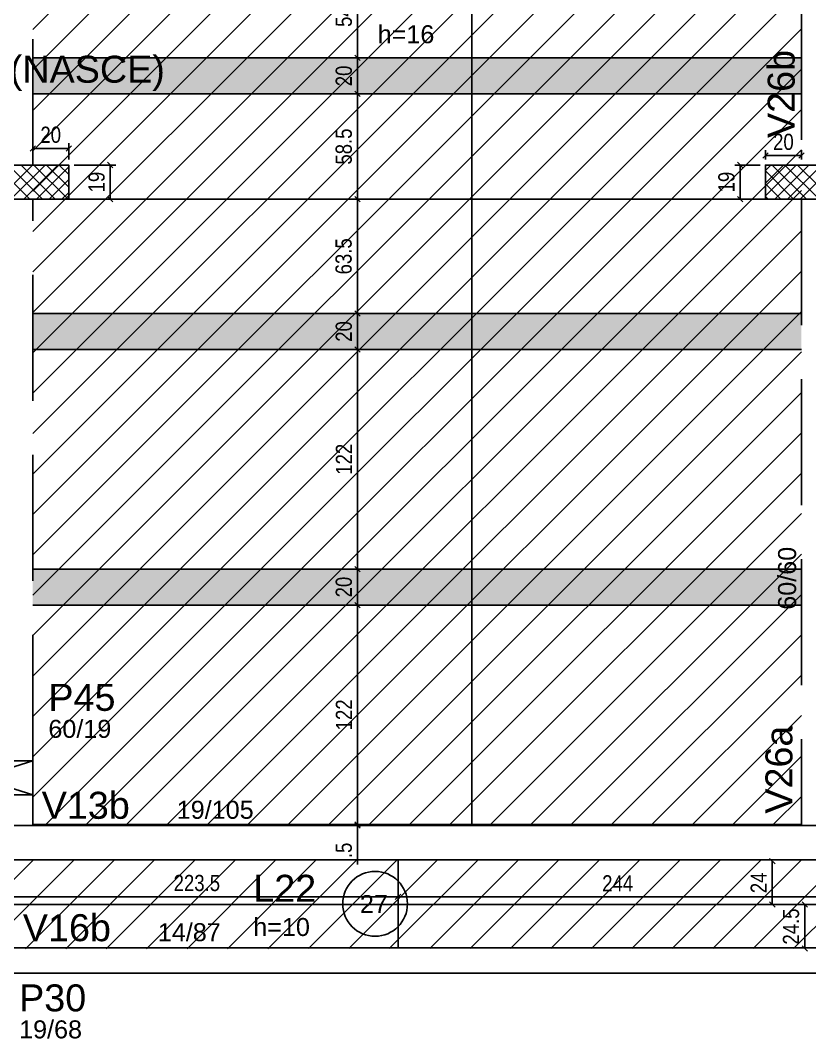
# Model space of a CAD drawing. Extents: x 2113 to 8441, y 350 to 3972.
# Drawn here: x 6062 to 6501, y 1976 to 2541 of the extents above; entities that cross this region are included whole.
import ezdxf

# ---------------------------------------------------------------- set-up
doc = ezdxf.new("R2010")
doc.units = 0
doc.linetypes.add('ESTILO_TQS_0001', pattern=[1, 0.7, -0.3])
for name, color, linetype in [('2', 2, 'Continuous'), ('3', 3, 'Continuous'), ('4', 4, 'Continuous'), ('8', 8, 'Continuous'), ('COTA', 241, 'Continuous'), ('ES-VIGA', 3, 'Continuous'), ('Painéis', 200, 'Continuous'), ('Pilares', 5, 'Continuous')]:
    doc.layers.add(name, color=color, linetype=linetype)
doc.layers.add('Hachura', color=251, linetype='Continuous', lineweight=9)
doc.layers.add('REAPROVEITAMENTO', color=251, linetype='Continuous', lineweight=9)
doc.styles.add('COTA TECNICA-50', font='techl___.ttf', dxfattribs={"height": 9})
doc.styles.get("Standard").update_dxf_attribs({"font": 'arial.ttf'})
doc.dimstyles.new('COTA PAINEL-50', dxfattribs={"dimtxt": 9, "dimasz": 3, "dimexe": 3, "dimexo": 3, "dimgap": 3, "dimtad": 1, "dimdec": 1, "dimzin": 12, "dimdsep": 46, "dimtxsty": 'COTA TECNICA-50', "dimblk1": 'OBLIQUE', "dimblk2": 'OBLIQUE', "dimsah": 1, "dimcen": 0.9, "dimclrd": 4, "dimclre": 4, "dimclrt": 240, "dimadec": 1, "dimazin": 3, "dimtfac": 1, "dimtdec": 1, "dimtmove": 0, "dimatfit": 3, "dimfxl": 1, "dimtolj": 1, "dimtzin": 12, "dimarcsym": 0})

# ---------------------------------------------------------------- blocks, each defined once
blk = doc.blocks.new('_Oblique')
at = {"color": 0, "linetype": 'ByBlock', "lineweight": -2}
blk.add_line((-0.5, -0.5), (0.5, 0.5), dxfattribs=at)
blk = doc.blocks.new('*D132')
at = {"layer": 'COTA', "color": 4, "lineweight": -2, "transparency": 16777216}
blk.add_line((6498.2, 2025.68), (6498.2, 2050.18), dxfattribs=at)
at = {"layer": 'Defpoints', "color": 0, "transparency": 16777216}
for p in [(6498.2, 2050.18), (6498.2, 2050.18), (6498.2, 2025.68)]:
    blk.add_point(p, dxfattribs=at)
at = {"layer": 'COTA', "color": 4, "lineweight": -2, "transparency": 16777216, "xscale": 3, "yscale": 3, "zscale": 3}
for p, rotation in [((6498.2, 2050.18), 90), ((6498.2, 2025.68), 270)]:
    blk.add_blockref('_Oblique', p, dxfattribs=dict(at, rotation=rotation))
at = {"layer": 'COTA', "color": 240, "transparency": 16777216, "insert": (6490.6, 2037.93), "char_height": 9, "attachment_point": 5, "rotation": 90, "style": 'COTA TECNICA-50'}
blk.add_mtext('\\A1;24.5', dxfattribs=at)
blk = doc.blocks.new('*D133')
at = {"layer": 'COTA', "color": 4, "lineweight": -2, "transparency": 16777216}
blk.add_line((6480.19, 2050.18), (6480.19, 2074.18), dxfattribs=at)
at = {"layer": 'Defpoints', "color": 0, "transparency": 16777216}
for p in [(6480.19, 2074.18), (6480.19, 2074.18), (6480.19, 2050.18)]:
    blk.add_point(p, dxfattribs=at)
at = {"layer": 'COTA', "color": 4, "lineweight": -2, "transparency": 16777216, "xscale": 3, "yscale": 3, "zscale": 3}
for p, rotation in [((6480.19, 2074.18), 90), ((6480.19, 2050.18), 270)]:
    blk.add_blockref('_Oblique', p, dxfattribs=dict(at, rotation=rotation))
at = {"layer": 'COTA', "color": 240, "transparency": 16777216, "insert": (6472.62, 2062.18), "char_height": 9, "attachment_point": 5, "rotation": 90, "style": 'COTA TECNICA-50'}
blk.add_mtext('\\A1;24', dxfattribs=at)
blk = doc.blocks.new('*D227')
at = {"layer": 'COTA', "color": 4, "lineweight": -2, "transparency": 16777216}
blk.add_line((6516.26, 2054.37), (6272.26, 2054.37), dxfattribs=at)
at = {"layer": 'Defpoints', "color": 0, "transparency": 16777216}
for p in [(6272.26, 2054.37), (6272.26, 2054.37), (6516.26, 2054.37)]:
    blk.add_point(p, dxfattribs=at)
at = {"layer": 'COTA', "color": 4, "lineweight": -2, "transparency": 16777216, "xscale": 3, "yscale": 3, "zscale": 3, "rotation": 180}
blk.add_blockref('_Oblique', (6272.26, 2054.37), dxfattribs=at)
at = {"layer": 'COTA', "color": 4, "lineweight": -2, "transparency": 16777216, "xscale": 3, "yscale": 3, "zscale": 3}
blk.add_blockref('_Oblique', (6516.26, 2054.37), dxfattribs=at)
at = {"layer": 'COTA', "color": 240, "transparency": 16777216, "insert": (6394.26, 2061.93), "char_height": 9, "attachment_point": 5, "style": 'COTA TECNICA-50'}
blk.add_mtext('\\A1;244', dxfattribs=at)
blk = doc.blocks.new('*D57')
at = {"layer": 'COTA', "color": 4, "lineweight": -2, "transparency": 16777216}
blk.add_line((6272.26, 2054.37), (6048.76, 2054.37), dxfattribs=at)
at = {"layer": 'Defpoints', "color": 0, "transparency": 16777216}
for p in [(6048.76, 2054.37), (6048.76, 2054.37), (6272.26, 2054.37)]:
    blk.add_point(p, dxfattribs=at)
at = {"layer": 'COTA', "color": 4, "lineweight": -2, "transparency": 16777216, "xscale": 3, "yscale": 3, "zscale": 3, "rotation": 180}
blk.add_blockref('_Oblique', (6048.76, 2054.37), dxfattribs=at)
at = {"layer": 'COTA', "color": 4, "lineweight": -2, "transparency": 16777216, "xscale": 3, "yscale": 3, "zscale": 3}
blk.add_blockref('_Oblique', (6272.26, 2054.37), dxfattribs=at)
at = {"layer": 'COTA', "color": 240, "transparency": 16777216, "insert": (6160.51, 2062.06), "char_height": 9, "attachment_point": 5, "style": 'COTA TECNICA-50'}
blk.add_mtext('\\A1;223.5', dxfattribs=at)
blk = doc.blocks.new('*D173')
at = {"layer": 'COTA', "color": 4, "lineweight": -2, "transparency": 16777216}
for p, q in [((6092.33, 2461.03), (6115.42, 2461.03)), ((6112.42, 2442.03), (6112.42, 2461.03)), ((6072.34, 2442.03), (6115.42, 2442.03))]:
    blk.add_line(p, q, dxfattribs=at)
at = {"layer": 'Defpoints', "color": 0, "transparency": 16777216}
for p in [(6089.33, 2461.03), (6112.42, 2461.03), (6069.34, 2442.03)]:
    blk.add_point(p, dxfattribs=at)
at = {"layer": 'COTA', "color": 4, "lineweight": -2, "transparency": 16777216, "xscale": 3, "yscale": 3, "zscale": 3}
for p, rotation in [((6112.42, 2461.03), 90), ((6112.42, 2442.03), 270)]:
    blk.add_blockref('_Oblique', p, dxfattribs=dict(at, rotation=rotation))
at = {"layer": 'COTA', "color": 240, "transparency": 16777216, "insert": (6104.84, 2451.53), "char_height": 9, "attachment_point": 5, "rotation": 90, "style": 'COTA TECNICA-50'}
blk.add_mtext('\\A1;19', dxfattribs=at)
blk = doc.blocks.new('*D24')
at = {"layer": 'COTA', "color": 4, "lineweight": -2, "transparency": 16777216}
for p, q in [((6069.33, 2464.03), (6069.33, 2473.18)), ((6089.33, 2464.03), (6089.33, 2473.18)), ((6069.33, 2470.18), (6089.33, 2470.18))]:
    blk.add_line(p, q, dxfattribs=at)
at = {"layer": 'Defpoints', "color": 0, "transparency": 16777216}
for p in [(6089.33, 2470.18), (6069.33, 2461.03), (6089.33, 2461.03)]:
    blk.add_point(p, dxfattribs=at)
at = {"layer": 'COTA', "color": 4, "lineweight": -2, "transparency": 16777216, "xscale": 3, "yscale": 3, "zscale": 3, "rotation": 180}
blk.add_blockref('_Oblique', (6069.33, 2470.18), dxfattribs=at)
at = {"layer": 'COTA', "color": 4, "lineweight": -2, "transparency": 16777216, "xscale": 3, "yscale": 3, "zscale": 3}
blk.add_blockref('_Oblique', (6089.33, 2470.18), dxfattribs=at)
at = {"layer": 'COTA', "color": 240, "transparency": 16777216, "insert": (6079.33, 2477.77), "char_height": 9, "attachment_point": 5, "style": 'COTA TECNICA-50'}
blk.add_mtext('\\A1;20', dxfattribs=at)
blk = doc.blocks.new('*D174')
at = {"layer": 'COTA', "color": 4, "lineweight": -2, "transparency": 16777216}
for p, q in [((6473.34, 2461.03), (6459.31, 2461.03)), ((6462.31, 2442.03), (6462.31, 2461.03)), ((6493.34, 2442.03), (6459.31, 2442.03))]:
    blk.add_line(p, q, dxfattribs=at)
at = {"layer": 'Defpoints', "color": 0, "transparency": 16777216}
for p in [(6462.31, 2461.03), (6476.34, 2461.03), (6496.34, 2442.03)]:
    blk.add_point(p, dxfattribs=at)
at = {"layer": 'COTA', "color": 4, "lineweight": -2, "transparency": 16777216, "xscale": 3, "yscale": 3, "zscale": 3}
for p, rotation in [((6462.31, 2461.03), 90), ((6462.31, 2442.03), 270)]:
    blk.add_blockref('_Oblique', p, dxfattribs=dict(at, rotation=rotation))
at = {"layer": 'COTA', "color": 240, "transparency": 16777216, "insert": (6454.74, 2451.53), "char_height": 9, "attachment_point": 5, "rotation": 90, "style": 'COTA TECNICA-50'}
blk.add_mtext('\\A1;19', dxfattribs=at)
blk = doc.blocks.new('*D25')
at = {"layer": 'COTA', "color": 4, "lineweight": -2, "transparency": 16777216}
for p, q in [((6476.34, 2464.03), (6476.34, 2469.25)), ((6496.34, 2464.03), (6496.34, 2469.25)), ((6476.34, 2466.25), (6496.34, 2466.25))]:
    blk.add_line(p, q, dxfattribs=at)
at = {"layer": 'Defpoints', "color": 0, "transparency": 16777216}
for p in [(6476.34, 2461.03), (6496.34, 2466.25), (6496.34, 2461.03)]:
    blk.add_point(p, dxfattribs=at)
at = {"layer": 'COTA', "color": 4, "lineweight": -2, "transparency": 16777216, "xscale": 3, "yscale": 3, "zscale": 3, "rotation": 180}
blk.add_blockref('_Oblique', (6476.34, 2466.25), dxfattribs=at)
at = {"layer": 'COTA', "color": 4, "lineweight": -2, "transparency": 16777216, "xscale": 3, "yscale": 3, "zscale": 3}
blk.add_blockref('_Oblique', (6496.34, 2466.25), dxfattribs=at)
at = {"layer": 'COTA', "color": 240, "transparency": 16777216, "insert": (6486.34, 2473.84), "char_height": 9, "attachment_point": 5, "style": 'COTA TECNICA-50'}
blk.add_mtext('\\A1;20', dxfattribs=at)
blk = doc.blocks.new('*D175')
at = {"layer": 'COTA', "color": 4, "lineweight": -2, "transparency": 16777216}
for p, q in [((6258.92, 2442.03), (6246.77, 2442.03)), ((6249.77, 2378.54), (6249.77, 2442.03)), ((6258.92, 2378.54), (6246.77, 2378.54))]:
    blk.add_line(p, q, dxfattribs=at)
at = {"layer": 'Defpoints', "color": 0, "transparency": 16777216}
for p in [(6249.77, 2442.03), (6261.92, 2442.03), (6261.92, 2378.54)]:
    blk.add_point(p, dxfattribs=at)
at = {"layer": 'COTA', "color": 4, "lineweight": -2, "transparency": 16777216, "xscale": 3, "yscale": 3, "zscale": 3}
for p, rotation in [((6249.77, 2442.03), 90), ((6249.77, 2378.54), 270)]:
    blk.add_blockref('_Oblique', p, dxfattribs=dict(at, rotation=rotation))
at = {"layer": 'COTA', "color": 240, "transparency": 16777216, "insert": (6242.07, 2410.28), "char_height": 9, "attachment_point": 5, "rotation": 90, "style": 'COTA TECNICA-50'}
blk.add_mtext('\\A1;63.5', dxfattribs=at)
blk = doc.blocks.new('*D176')
at = {"layer": 'COTA', "color": 4, "lineweight": -2, "transparency": 16777216}
for p, q in [((6258.92, 2500.53), (6246.77, 2500.53)), ((6249.77, 2442.03), (6249.77, 2500.53)), ((6258.92, 2442.03), (6246.77, 2442.03))]:
    blk.add_line(p, q, dxfattribs=at)
at = {"layer": 'Defpoints', "color": 0, "transparency": 16777216}
for p in [(6249.77, 2500.53), (6261.92, 2500.53), (6261.92, 2442.03)]:
    blk.add_point(p, dxfattribs=at)
at = {"layer": 'COTA', "color": 4, "lineweight": -2, "transparency": 16777216, "xscale": 3, "yscale": 3, "zscale": 3}
for p, rotation in [((6249.77, 2500.53), 90), ((6249.77, 2442.03), 270)]:
    blk.add_blockref('_Oblique', p, dxfattribs=dict(at, rotation=rotation))
at = {"layer": 'COTA', "color": 240, "transparency": 16777216, "insert": (6242.15, 2471.28), "char_height": 9, "attachment_point": 5, "rotation": 90, "style": 'COTA TECNICA-50'}
blk.add_mtext('\\A1;58.5', dxfattribs=at)
blk = doc.blocks.new('*D177')
at = {"layer": 'COTA', "color": 4, "lineweight": -2, "transparency": 16777216}
for p, q in [((6258.92, 2520.53), (6246.77, 2520.53)), ((6249.77, 2500.53), (6249.77, 2520.53)), ((6258.92, 2500.53), (6246.77, 2500.53))]:
    blk.add_line(p, q, dxfattribs=at)
at = {"layer": 'Defpoints', "color": 0, "transparency": 16777216}
for p in [(6249.77, 2520.53), (6261.92, 2520.53), (6261.92, 2500.53)]:
    blk.add_point(p, dxfattribs=at)
at = {"layer": 'COTA', "color": 4, "lineweight": -2, "transparency": 16777216, "xscale": 3, "yscale": 3, "zscale": 3}
for p, rotation in [((6249.77, 2520.53), 90), ((6249.77, 2500.53), 270)]:
    blk.add_blockref('_Oblique', p, dxfattribs=dict(at, rotation=rotation))
at = {"layer": 'COTA', "color": 240, "transparency": 16777216, "insert": (6242.18, 2510.53), "char_height": 9, "attachment_point": 5, "rotation": 90, "style": 'COTA TECNICA-50'}
blk.add_mtext('\\A1;20', dxfattribs=at)
blk = doc.blocks.new('*D178')
at = {"layer": 'COTA', "color": 4, "lineweight": -2, "transparency": 16777216}
for p, q in [((6249.77, 2520.53), (6249.77, 2575.03)), ((6258.92, 2520.53), (6246.77, 2520.53))]:
    blk.add_line(p, q, dxfattribs=at)
at = {"layer": 'Defpoints', "color": 0, "transparency": 16777216}
for p in [(6249.77, 2575.03), (6249.77, 2575.03), (6261.92, 2520.53)]:
    blk.add_point(p, dxfattribs=at)
at = {"layer": 'COTA', "color": 4, "lineweight": -2, "transparency": 16777216, "xscale": 3, "yscale": 3, "zscale": 3}
for p, rotation in [((6249.77, 2575.03), 90), ((6249.77, 2520.53), 270)]:
    blk.add_blockref('_Oblique', p, dxfattribs=dict(at, rotation=rotation))
at = {"layer": 'COTA', "color": 240, "transparency": 16777216, "insert": (6242.17, 2547.78), "char_height": 9, "attachment_point": 5, "rotation": 90, "style": 'COTA TECNICA-50'}
blk.add_mtext('\\A1;54.5', dxfattribs=at)
blk = doc.blocks.new('*D184')
at = {"layer": 'COTA', "color": 4, "lineweight": -2, "transparency": 16777216}
for p, q in [((6258.92, 2378.54), (6246.77, 2378.54)), ((6249.77, 2378.54), (6249.77, 2358.54)), ((6258.92, 2358.54), (6246.77, 2358.54))]:
    blk.add_line(p, q, dxfattribs=at)
at = {"layer": 'Defpoints', "color": 0, "transparency": 16777216}
for p in [(6261.92, 2378.54), (6249.77, 2358.54), (6261.92, 2358.54)]:
    blk.add_point(p, dxfattribs=at)
at = {"layer": 'COTA', "color": 4, "lineweight": -2, "transparency": 16777216, "xscale": 3, "yscale": 3, "zscale": 3}
for p, rotation in [((6249.77, 2378.54), 90), ((6249.77, 2358.54), 270)]:
    blk.add_blockref('_Oblique', p, dxfattribs=dict(at, rotation=rotation))
at = {"layer": 'COTA', "color": 240, "transparency": 16777216, "insert": (6242.18, 2368.54), "char_height": 9, "attachment_point": 5, "rotation": 90, "style": 'COTA TECNICA-50'}
blk.add_mtext('\\A1;20', dxfattribs=at)
blk = doc.blocks.new('*D185')
at = {"layer": 'COTA', "color": 4, "lineweight": -2, "transparency": 16777216}
for p, q in [((6258.92, 2358.54), (6246.77, 2358.54)), ((6249.77, 2358.54), (6249.77, 2236.54))]:
    blk.add_line(p, q, dxfattribs=at)
at = {"layer": 'Defpoints', "color": 0, "transparency": 16777216}
for p in [(6261.92, 2358.54), (6249.77, 2236.54), (6249.77, 2236.54)]:
    blk.add_point(p, dxfattribs=at)
at = {"layer": 'COTA', "color": 4, "lineweight": -2, "transparency": 16777216, "xscale": 3, "yscale": 3, "zscale": 3}
for p, rotation in [((6249.77, 2358.54), 90), ((6249.77, 2236.54), 270)]:
    blk.add_blockref('_Oblique', p, dxfattribs=dict(at, rotation=rotation))
at = {"layer": 'COTA', "color": 240, "transparency": 16777216, "insert": (6242.22, 2297.54), "char_height": 9, "attachment_point": 5, "rotation": 90, "style": 'COTA TECNICA-50'}
blk.add_mtext('\\A1;122', dxfattribs=at)
blk = doc.blocks.new('*D186')
at = {"layer": 'COTA', "color": 4, "lineweight": -2, "transparency": 16777216}
blk.add_line((6249.77, 2236.54), (6249.77, 2216.54), dxfattribs=at)
at = {"layer": 'Defpoints', "color": 0, "transparency": 16777216}
for p in [(6249.77, 2236.54), (6249.77, 2216.54), (6249.77, 2216.54)]:
    blk.add_point(p, dxfattribs=at)
at = {"layer": 'COTA', "color": 4, "lineweight": -2, "transparency": 16777216, "xscale": 3, "yscale": 3, "zscale": 3}
for p, rotation in [((6249.77, 2236.54), 90), ((6249.77, 2216.54), 270)]:
    blk.add_blockref('_Oblique', p, dxfattribs=dict(at, rotation=rotation))
at = {"layer": 'COTA', "color": 240, "transparency": 16777216, "insert": (6242.18, 2226.54), "char_height": 9, "attachment_point": 5, "rotation": 90, "style": 'COTA TECNICA-50'}
blk.add_mtext('\\A1;20', dxfattribs=at)
blk = doc.blocks.new('*D187')
at = {"layer": 'COTA', "color": 4, "lineweight": -2, "transparency": 16777216}
blk.add_line((6249.77, 2216.54), (6249.77, 2094.54), dxfattribs=at)
at = {"layer": 'Defpoints', "color": 0, "transparency": 16777216}
for p in [(6249.77, 2216.54), (6249.77, 2094.54), (6249.77, 2094.54)]:
    blk.add_point(p, dxfattribs=at)
at = {"layer": 'COTA', "color": 4, "lineweight": -2, "transparency": 16777216, "xscale": 3, "yscale": 3, "zscale": 3}
for p, rotation in [((6249.77, 2216.54), 90), ((6249.77, 2094.54), 270)]:
    blk.add_blockref('_Oblique', p, dxfattribs=dict(at, rotation=rotation))
at = {"layer": 'COTA', "color": 240, "transparency": 16777216, "insert": (6242.22, 2155.54), "char_height": 9, "attachment_point": 5, "rotation": 90, "style": 'COTA TECNICA-50'}
blk.add_mtext('\\A1;122', dxfattribs=at)
blk = doc.blocks.new('*D188')
at = {"layer": 'COTA', "color": 4, "lineweight": -2, "transparency": 16777216}
for p, q in [((6249.77, 2094.54), (6249.77, 2097.54)), ((6249.77, 2094.54), (6249.77, 2094.03)), ((6249.77, 2094.03), (6249.77, 2072.44))]:
    blk.add_line(p, q, dxfattribs=at)
at = {"layer": 'Defpoints', "color": 0, "transparency": 16777216}
for p in [(6249.77, 2094.54), (6249.77, 2094.03), (6249.77, 2094.03)]:
    blk.add_point(p, dxfattribs=at)
at = {"layer": 'COTA', "color": 4, "lineweight": -2, "transparency": 16777216, "xscale": 3, "yscale": 3, "zscale": 3}
for p, rotation in [((6249.77, 2094.54), 270), ((6249.77, 2094.03), 90)]:
    blk.add_blockref('_Oblique', p, dxfattribs=dict(at, rotation=rotation))
at = {"layer": 'COTA', "color": 240, "transparency": 16777216, "insert": (6242.17, 2080.23), "char_height": 9, "attachment_point": 5, "rotation": 90, "style": 'COTA TECNICA-50'}
blk.add_mtext('\\A1;.5', dxfattribs=at)

msp = doc.modelspace()

# ---------------------------------------------------------------- hatches: boundary and pattern name
at = {"layer": 'Hachura', "linetype": 'ByBlock'}
h = msp.add_hatch(color=256, dxfattribs=at)
h.dxf.hatch_style = 1
h.paths.add_polyline_path([(7166.34, 2500.49), (7166.34, 2520.53), (7166.34, 2520.53), (7166.34, 2500.49)])
h.paths.add_polyline_path([(7250.89, 2503.14), (7245.16, 2503.14), (7245.16, 2502.34), (7252.22, 2502.34), (7251.88, 2502.58), (7251.17, 2503)])
h.paths.add_polyline_path([(6496.34, 2500.49), (6496.34, 2520.53), (6069.33, 2520.53), (6069.33, 2500.49)])
h = msp.add_hatch(color=256, dxfattribs=at)
h.dxf.hatch_style = 1
h.paths.add_polyline_path([(6496.34, 2358.5), (6496.34, 2378.54), (6069.34, 2378.54), (6069.34, 2358.5)])
h = msp.add_hatch(color=256, dxfattribs=at)
h.dxf.hatch_style = 1
h.paths.add_polyline_path([(6496.34, 2216.5), (6496.34, 2236.54), (6069.34, 2236.54), (6069.34, 2216.5)])
at = {"layer": 'REAPROVEITAMENTO', "linetype": 'ByBlock'}
h = msp.add_hatch(dxfattribs=at)
h.set_pattern_fill('ANSI31', color=256, scale=5, style=2)
h.set_pattern_definition([(45, (427.42, -568.691), (-11.22532, 11.22532), [])])
h.paths.add_polyline_path([(6496.34, 2981.03), (6069.34, 2981.03), (6069.34, 2094.54), (6496.34, 2094.54)])
h = msp.add_hatch(dxfattribs=at)
h.set_pattern_fill('ANSI31', color=256, scale=5, style=2)
h.set_pattern_definition([(45, (1423.201, -797.98), (-11.22532, 11.22532), [])])
h.paths.add_polyline_path([(6516.77, 2074.89), (6048.76, 2074.67), (6048.76, 2025.56), (6516.76, 2025.76)])

# ---------------------------------------------------------------- linework, layer by layer
at = {"layer": '3', "linetype": 'ESTILO_TQS_0001', "ltscale": 100}
for points in [[(6069.33, 2461.03), (6069.34, 2945.03)], [(6496.34, 2945.03), (6496.34, 2461.03)], [(6069.34, 2130.04), (6069.34, 2442.03)], [(6496.34, 2442.03), (6496.34, 2094.03)]]:
    msp.add_lwpolyline(points, dxfattribs=at)
at = {"layer": '3', "color": 1, "linetype": 'Continuous'}
msp.add_circle((6259.52, 2050.54), 18, dxfattribs=at)
at = {"layer": '8', "linetype": 'Continuous'}
for p, q in [((6050.19, 2442.03), (6069.19, 2461.03)), ((6055.82, 2461.03), (6074.82, 2442.03)), ((6057.26, 2442.03), (6076.26, 2461.03)), ((6062.89, 2461.03), (6081.89, 2442.03)), ((6064.33, 2442.03), (6083.33, 2461.03)), ((6069.96, 2461.03), (6088.96, 2442.03)), ((6077.03, 2461.03), (6089.33, 2448.73)), ((6084.1, 2461.03), (6089.33, 2455.8)), ((6089.33, 2461.03), (6089.33, 2461.03)), ((6476.34, 2443.91), (6493.45, 2461.03)), ((6476.34, 2450.99), (6486.38, 2461.03)), ((6476.34, 2458.06), (6479.31, 2461.03)), ((6476.34, 2461.03), (6476.34, 2461.03)), ((6476.34, 2461.03), (6476.34, 2461.03)), ((6480.08, 2461.03), (6499.08, 2442.03)), ((6481.52, 2442.03), (6500.52, 2461.03)), ((6487.15, 2461.03), (6506.15, 2442.03)), ((6494.22, 2461.03), (6506.34, 2448.92)), ((6048.83, 2460.95), (6067.75, 2442.03)), ((6071.4, 2442.03), (6089.33, 2459.96)), ((6476.34, 2457.7), (6492.01, 2442.03)), ((6488.59, 2442.03), (6506.34, 2459.77)), ((6078.47, 2442.03), (6089.33, 2452.89)), ((6476.34, 2450.63), (6484.94, 2442.03)), ((6495.67, 2442.03), (6506.34, 2452.7)), ((6085.54, 2442.03), (6089.33, 2445.82)), ((6089.33, 2442.03), (6089.33, 2442.03)), ((6476.34, 2443.56), (6477.87, 2442.03)), ((6476.34, 2442.03), (6476.34, 2442.03)), ((6476.34, 2442.03), (6476.34, 2442.03)), ((6009.34, 2111.04), (6069.34, 2130.04)), ((6069.34, 2111.04), (6009.34, 2130.04)), ((6048.84, 2094.03), (6069.34, 2094.03)), ((6496.34, 2094.03), (6516.84, 2094.03)), ((6496.34, 2094.03), (6496.34, 2094.03))]:
    msp.add_line(p, q, dxfattribs=at)
msp.add_lwpolyline([(6069.34, 2094.03), (6069.34, 2111.04)], dxfattribs=at)
at = {"layer": 'ES-VIGA', "linetype": 'Continuous'}
for points in [[(6496.34, 2094.03), (6069.34, 2094.03)], [(6048.84, 2075.03), (6516.84, 2075.03)], [(6516.84, 2026.03), (6048.84, 2026.03)], [(6039.34, 2012.03), (6526.34, 2012.03)]]:
    msp.add_lwpolyline(points, dxfattribs=at)
at = {"layer": 'Painéis'}
for p, q in [((6313.34, 2094.54), (6313.34, 2981.03)), ((6069.33, 2520.53), (6496.34, 2520.53)), ((6069.33, 2500.53), (6496.34, 2500.53)), ((6496.34, 2442.03), (6069.34, 2442.03)), ((6496.34, 2378.54), (6069.34, 2378.54)), ((6496.34, 2358.54), (6069.34, 2358.54)), ((6496.34, 2236.54), (6069.34, 2236.54)), ((6496.34, 2216.54), (6069.34, 2216.54)), ((6496.34, 2094.54), (6069.34, 2094.54)), ((6272.26, 2074.68), (6272.26, 2025.68)), ((6516.76, 2050.18), (6048.76, 2050.18))]:
    msp.add_line(p, q, dxfattribs=at)
at = {"layer": 'Pilares', "linetype": 'Continuous'}
for points in [[(6048.83, 2442.03), (6089.33, 2442.03), (6089.33, 2461.03), (6048.83, 2461.03), (6048.83, 2442.03)], [(6476.34, 2442.03), (6506.34, 2442.03), (6506.34, 2461.03), (6476.34, 2461.03), (6476.34, 2442.03)], [(6009.34, 2111.04), (6069.34, 2111.04), (6069.34, 2130.04), (6009.34, 2130.04), (6009.34, 2111.04)]]:
    msp.add_lwpolyline(points, dxfattribs=at)

# ---------------------------------------------------------------- texts
at = {"layer": '2', "linetype": 'Continuous'}
for s, p in [('h=16', (6260.97, 2528.69)), ('60/19', (6078.04, 2142.76)), ('19/105', (6149.34, 2097.78)), ('27', (6251.09, 2045.38)), ('h=10', (6191.85, 2032.67)), ('14/87', (6138.84, 2029.78)), ('19/68', (6061.77, 1975.78))]:
    msp.add_text(s, height=10, dxfattribs=at).set_placement(p)
msp.add_text('60/60', height=10, rotation=90, dxfattribs=at).set_placement((6493.38, 2213.93))
at = {"layer": '4', "linetype": 'Continuous'}
for s, p in [('V26b', (6492.59, 2476.03)), ('V26a', (6491.35, 2100.63))]:
    msp.add_text(s, height=15, rotation=90, dxfattribs=at).set_placement(p)
for s, p in [('P33(NASCE)', (6019.32, 2506.75)), ('P45', (6078.04, 2157.76)), ('V13b', (6074.34, 2097.78)), ('L22', (6191.85, 2051.67)), ('V16b', (6063.84, 2029.78)), ('P30', (6061.77, 1990.78))]:
    msp.add_text(s, height=15, dxfattribs=at).set_placement(p)

# ---------------------------------------------------------------- dimensions: what is measured, and where the dimension line sits
at = {"layer": 'COTA'}
for base, p1, p2, picture, middle in [((6249.77, 2575.03), (6261.92, 2520.53), (6249.77, 2575.03), '*D178', (6242.17, 2547.78)), ((6249.77, 2236.54), (6261.92, 2358.54), (6249.77, 2236.54), '*D185', (6242.22, 2297.54)), ((6249.77, 2216.54), (6249.77, 2236.54), (6249.77, 2216.54), '*D186', (6242.18, 2226.54)), ((6249.77, 2094.54), (6249.77, 2216.54), (6249.77, 2094.54), '*D187', (6242.22, 2155.54))]:
    dim = msp.add_linear_dim(base=base, p1=p1, p2=p2, angle=90, dimstyle='COTA PAINEL-50', override={"dimtmove": 1}, dxfattribs=at)
    dim.commit()
    dim.dimension.update_dxf_attribs({"geometry": picture, "text_midpoint": middle})
for base, p1, p2, picture, middle in [((6249.77, 2520.53), (6261.92, 2500.53), (6261.92, 2520.53), '*D177', (6242.18, 2510.53)), ((6249.77, 2500.53), (6261.92, 2442.03), (6261.92, 2500.53), '*D176', (6242.15, 2471.28)), ((6112.42, 2461.03), (6069.34, 2442.03), (6089.33, 2461.03), '*D173', (6104.84, 2451.53)), ((6462.31, 2461.03), (6496.34, 2442.03), (6476.34, 2461.03), '*D174', (6454.74, 2451.53)), ((6249.77, 2442.03), (6261.92, 2378.54), (6261.92, 2442.03), '*D175', (6242.07, 2410.28)), ((6249.77, 2358.54), (6261.92, 2378.54), (6261.92, 2358.54), '*D184', (6242.18, 2368.54)), ((6249.77, 2094.03), (6249.77, 2094.54), (6249.77, 2094.03), '*D188', (6242.17, 2080.23)), ((6480.19, 2074.18), (6480.19, 2050.18), (6480.19, 2074.18), '*D133', (6472.62, 2062.18))]:
    dim = msp.add_linear_dim(base=base, p1=p1, p2=p2, angle=90, dimstyle='COTA PAINEL-50', dxfattribs=at)
    dim.commit()
    dim.dimension.update_dxf_attribs({"geometry": picture, "text_midpoint": middle})
for base, p1, p2, picture, middle in [((6089.33, 2470.18), (6069.33, 2461.03), (6089.33, 2461.03), '*D24', (6079.33, 2477.77)), ((6496.34, 2466.25), (6476.34, 2461.03), (6496.34, 2461.03), '*D25', (6486.34, 2473.84)), ((6048.76, 2054.37), (6272.26, 2054.37), (6048.76, 2054.37), '*D57', (6160.51, 2062.06)), ((6272.26, 2054.37), (6516.26, 2054.37), (6272.26, 2054.37), '*D227', (6394.26, 2061.93))]:
    dim = msp.add_linear_dim(base=base, p1=p1, p2=p2, dimstyle='COTA PAINEL-50', dxfattribs=at)
    dim.commit()
    dim.dimension.update_dxf_attribs({"geometry": picture, "text_midpoint": middle})
dim = msp.add_linear_dim(base=(6498.2, 2050.18), p1=(6498.2, 2025.68), p2=(6498.2, 2050.18), angle=90, dimstyle='COTA PAINEL-50', dxfattribs=at)
dim.commit()
dim.dimension.update_dxf_attribs({"geometry": '*D132', "text_midpoint": (6498.2, 2037.93), "dimtype": 160})

doc.saveas('drawing.dxf')
